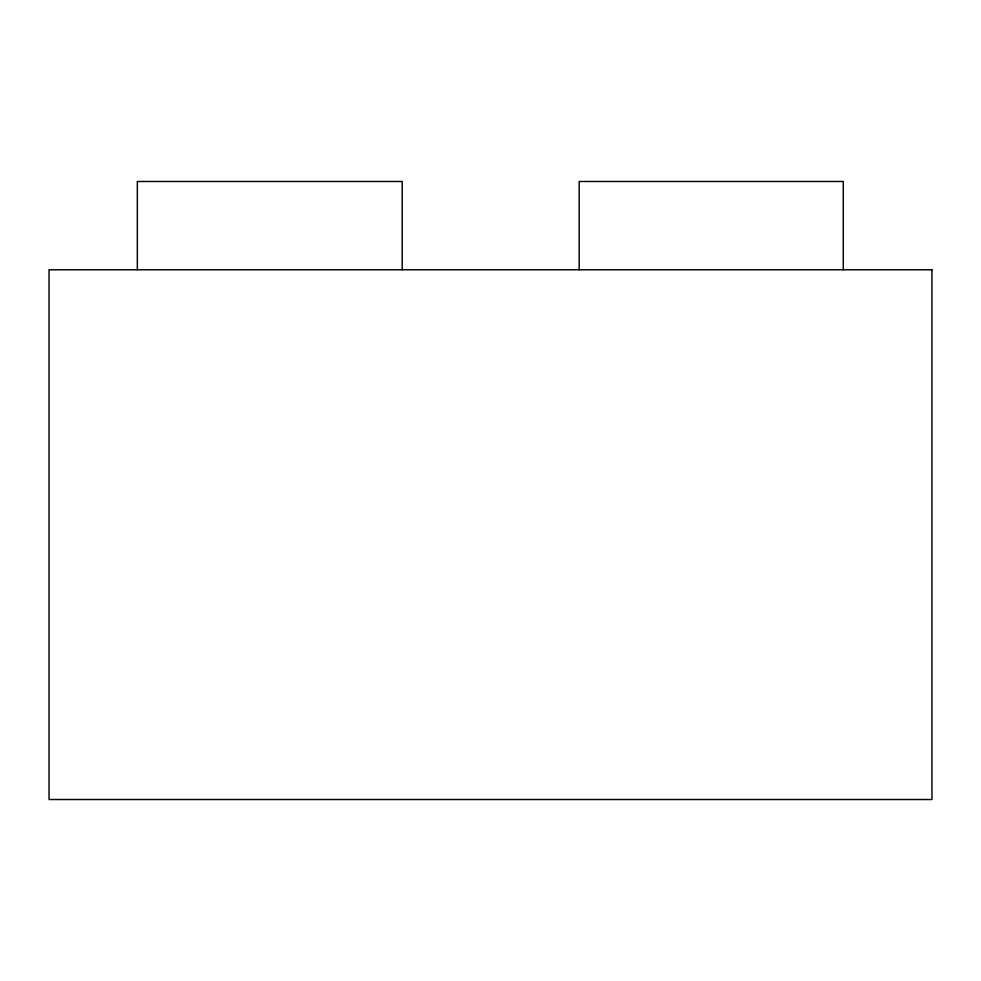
<?xml version="1.0" encoding="UTF-8"?>
<svg xmlns="http://www.w3.org/2000/svg" width="981" height="981" viewBox="0 0 981 981"><rect width="100%" height="100%" fill="white"/><g stroke="black" fill="none" stroke-linecap="round" stroke-linejoin="round"><path stroke-width="1.47" d="M843.268 269.775L843.268 181.485L579.182 181.485L579.182 269.775M402.21 269.775L402.21 181.485L137.34 181.485L137.34 269.775M931.95 269.775L49.05 269.775L49.05 799.515L931.95 799.515L931.95 269.775"/></g></svg>
